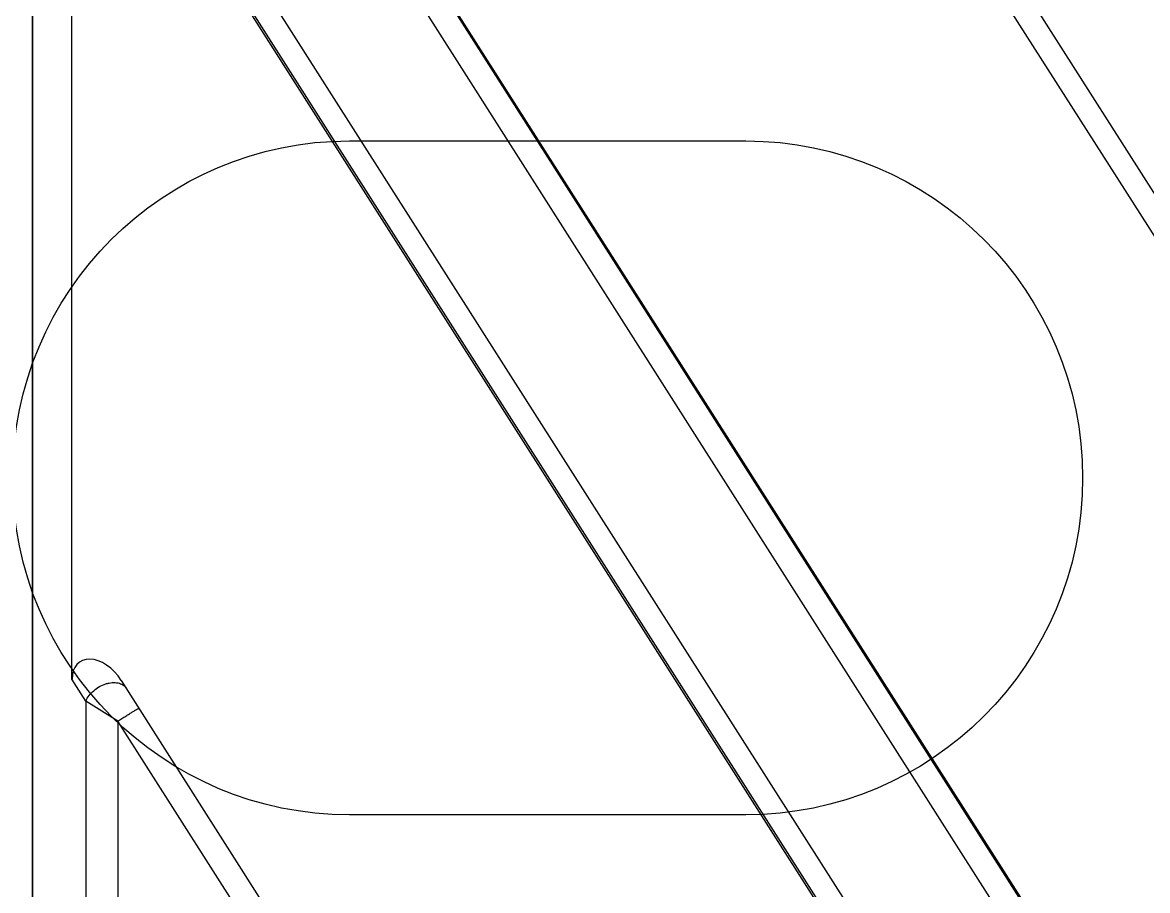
# Model space of a CAD drawing. Header units: millimetres. Extents: x 3299 to 14264, y 1863 to 5555.
# Drawn here: x 10173.75 to 10187.94, y 3167.1 to 3178.05 of the extents above; entities that cross this region are included whole.
import ezdxf

# ---------------------------------------------------------------- set-up
doc = ezdxf.new("R2010")
doc.units = ezdxf.units.MM

# ---------------------------------------------------------------- blocks, each defined once
blk = doc.blocks.new('ERTFHGJ')
at = {"color": 40, "linetype": 'Continuous', "true_color": 0xf8d731}
for p, q in [((8892.957, 3661.52), (8887.957, 3661.52)), ((8887.957, 3653.02), (8892.957, 3653.02))]:
    blk.add_line(p, q, dxfattribs=at)
for centre, start, end in [((8887.957, 3657.27), 90, 270), ((8892.957, 3657.27), 270, 90)]:
    blk.add_arc(centre, 4.25, start, end, dxfattribs=at)
blk = doc.blocks.new('ryfh')
at = {"xscale": -1}
blk.add_blockref('ERTFHGJ', (17197.083, 190.944), dxfattribs=at)
blk = doc.blocks.new('1111')
at = {"color": 7, "linetype": 'Continuous'}
for p, q in [((16002.781, 6714.134), (16002.781, 7051.634)), ((16602.781, 7051.634), (16602.781, 6714.134)), ((16003.381, 6796.953), (16036.269, 6745.33)), ((16003.858, 6796.739), (16021.527, 6769.005)), ((16017.501, 6763.81), (16003.885, 6785.181)), ((16004.125, 6784.771), (16017.483, 6763.803)), ((16003.858, 6784.609), (16017.216, 6763.641)), ((16003.28, 6770.094), (16003.28, 6782.168)), ((16015.907, 6762.216), (16003.365, 6781.903)), ((16003.858, 6781.701), (16016.12, 6762.454)), ((16003.621, 6781.541), (16015.882, 6762.294)), ((16003.455, 6769.819), (16003.28, 6770.094)), ((16012.368, 6756.79), (16003.903, 6770.078)), ((16003.455, 6769.819), (16003.455, 6766.842)), ((16003.858, 6769.567), (16003.455, 6769.819)), ((16011.398, 6757.732), (16003.858, 6769.567)), ((16003.858, 6769.567), (16003.858, 6766.589))]:
    blk.add_line(p, q, dxfattribs=at)
blk.add_ellipse((16003.642, 6769.929), major_axis=(-0.264, 0.384), ratio=0.642651, start_param=-1.624536, end_param=0.752228, dxfattribs=at)
for points, knots in [([(16003.455, 6769.819), (16003.466, 6769.844), (16003.494, 6769.891), (16003.553, 6769.953), (16003.625, 6770.003), (16003.692, 6770.032), (16003.747, 6770.047), (16003.799, 6770.054), (16003.849, 6770.052), (16003.894, 6770.038), (16003.923, 6770.024), (16003.947, 6770.005), (16003.96, 6769.989), (16003.965, 6769.981)], [0, 0, 0, 0, 0.126758, 0.264209, 0.406553, 0.546898, 0.614349, 0.679007, 0.797934, 0.852288, 0.903522, 0.952419, 1, 1, 1, 1]), ([(16003.858, 6769.567), (16003.875, 6769.577), (16003.908, 6769.599), (16003.95, 6769.624), (16003.982, 6769.644), (16004.004, 6769.658), (16004.025, 6769.671), (16004.044, 6769.683), (16004.062, 6769.693), (16004.078, 6769.703), (16004.092, 6769.711), (16004.103, 6769.717), (16004.111, 6769.721), (16004.117, 6769.724), (16004.12, 6769.726), (16004.122, 6769.727), (16004.124, 6769.728), (16004.125, 6769.728), (16004.126, 6769.728), (16004.126, 6769.728)], [0, 0, 0, 0, 0.192507, 0.378902, 0.467383, 0.551547, 0.630534, 0.703523, 0.769793, 0.828658, 0.879541, 0.921915, 0.955367, 0.968646, 0.979578, 0.988145, 0.994348, 0.998221, 1, 1, 1, 1])]:
    blk.add_open_spline(points, degree=3, knots=knots, dxfattribs=at)
blk = doc.blocks.new('*U162')
blk.add_blockref('1111', (-16308.281, -6888.884))
blk = doc.blocks.new('*U163')
at = {"color": 0, "linetype": 'ByBlock', "lineweight": -2, "transparency": 16777216}
for p in [(0, 0), (600, 0)]:
    blk.add_blockref('*U162', p, dxfattribs=at)

msp = doc.modelspace()

# ---------------------------------------------------------------- block references
for name, p in [('*U163', (9879.37292, 3288.5531)), ('ryfh', (1873.74628, -675.91128))]:
    msp.add_blockref(name, p)

doc.saveas('drawing.dxf')
